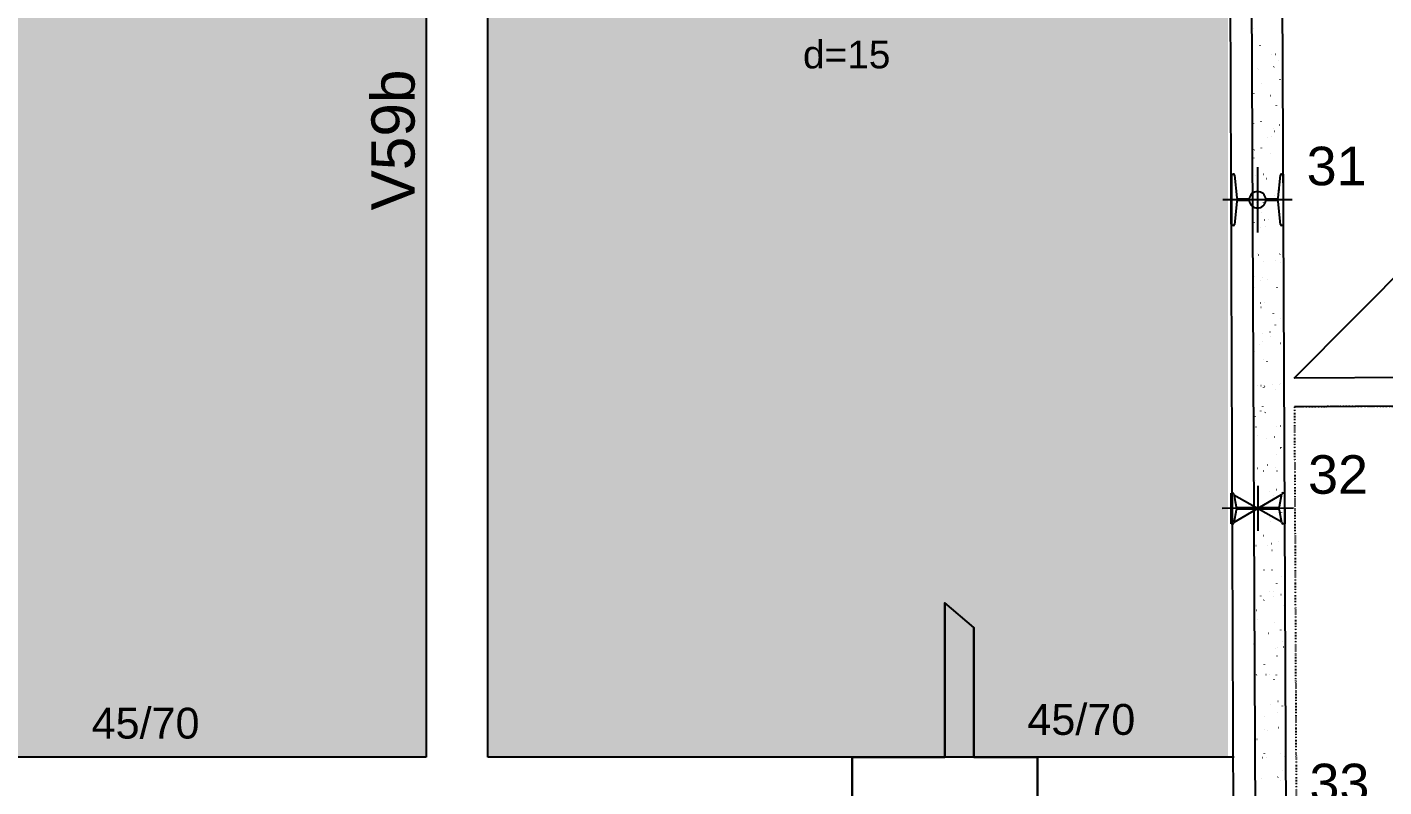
# Model space of a CAD drawing. Header units: millimetres. Extents: x 2609 to 8562, y 1432 to 7136.
# Drawn here: x 6940 to 7599, y 5529 to 5898 of the extents above; entities that cross this region are included whole.
import ezdxf

# ---------------------------------------------------------------- set-up
doc = ezdxf.new("R2010")
doc.units = ezdxf.units.MM
doc.linetypes.add('ESTILO_TQS_0003', pattern=[1.5, 0.5, -0.4, 0.1, -0.5])
for name, color, linetype in [('1', 4, 'Continuous'), ('11', 22, 'Continuous'), ('13', 76, 'Continuous'), ('130', 24, 'Continuous'), ('18', 9, 'Continuous'), ('19', 5, 'Continuous'), ('24', 5, 'ESTILO_TQS_0003'), ('30', 15, 'Continuous'), ('49', 20, 'Continuous'), ('51', 6, 'Continuous'), ('52', 21, 'Continuous'), ('8', 5, 'Continuous')]:
    doc.layers.add(name, color=color, linetype=linetype)
doc.styles.get("Standard").update_dxf_attribs({"font": 'arial.ttf'})

# ---------------------------------------------------------------- blocks, each defined once
blk = doc.blocks.new('_H9EFD498501-004')
for p, q in [((3959.02253, 4179.102235), (3959.02253, 4179.102235)), ((3959.02253, 4179.102235), (3959.02253, 4179.102235)), ((3959.02253, 4179.102235), (3959.02253, 4179.102235)), ((3959.725692, 4180.018613), (3959.771349, 4180.078115)), ((3959.05175, 4172.606478), (3959.05175, 4172.606478)), ((3959.05175, 4172.606478), (3959.05175, 4172.606478)), ((3959.05175, 4172.606478), (3959.05175, 4172.606478)), ((3959.075433, 4167.341511), (3959.075433, 4167.341511)), ((3959.075433, 4167.341511), (3959.075433, 4167.341511)), ((3959.075433, 4167.341511), (3959.075433, 4167.341511)), ((3963.18875, 4172.060116), (3963.198539, 4172.134474)), ((3968.655269, 4167.759776), (3968.730198, 4167.763047)), ((3970.528484, 4167.841562), (3970.603413, 4167.844833)), ((3959.109677, 4159.728762), (3959.109677, 4159.728762)), ((3961.700751, 4160.757645), (3961.710541, 4160.832003)), ((3962.530772, 4160.487201), (3962.603994, 4160.503433)), ((3969.899828, 4161.652116), (3969.945485, 4161.711618)), ((3972.296826, 4164.775945), (3972.342483, 4164.835447)), ((3963.644805, 4153.500411), (3963.690462, 4153.559912)), ((3972.861276, 4155.490846), (3972.871065, 4155.565204)), ((3959.163961, 4147.660862), (3959.163961, 4147.660862)), ((3959.163961, 4147.660862), (3959.163961, 4147.660862)), ((3959.163961, 4147.660862), (3959.163961, 4147.660862)), ((3959.165848, 4147.241324), (3959.165848, 4147.241324)), ((3959.167604, 4146.851046), (3959.167604, 4146.851046)), ((3959.167604, 4146.851046), (3959.167604, 4146.851046)), ((3959.225548, 4146.863892), (3959.29877, 4146.880125)), ((3959.240668, 4147.244591), (3959.315597, 4147.247862)), ((3959.900922, 4148.621288), (3959.946579, 4148.680789)), ((3960.109963, 4148.67441), (3960.119753, 4148.748769)), ((3968.082245, 4147.630622), (3968.157173, 4147.633894)), ((3959.190807, 4141.692725), (3959.190807, 4141.692725)), ((3959.190807, 4141.692725), (3959.190807, 4141.692725)), ((3971.197067, 4142.849924), (3971.206856, 4142.924282)), ((3959.225531, 4133.973331), (3959.225531, 4133.973331)), ((3959.225531, 4133.973331), (3959.225531, 4133.973331)), ((3959.225531, 4133.973331), (3959.225531, 4133.973331)), ((3959.947546, 4134.133398), (3960.020768, 4134.149631)), ((3963.608656, 4134.945046), (3963.681878, 4134.961279)), ((3972.472056, 4133.378619), (3972.517713, 4133.438121)), ((3959.256264, 4127.141137), (3959.256264, 4127.141137)), ((3959.256264, 4127.141137), (3959.256264, 4127.141137)), ((3959.256264, 4127.141137), (3959.256264, 4127.141137)), ((3966.909792, 4127.475297), (3966.98472, 4127.478569)), ((3968.783007, 4127.557083), (3968.857936, 4127.560355)), ((3969.709068, 4131.547452), (3969.718858, 4131.621811)), ((3970.075058, 4130.254791), (3970.120715, 4130.314292)), ((3959.283458, 4121.095615), (3959.283458, 4121.095615)), ((3959.283458, 4121.095615), (3959.283458, 4121.095615)), ((3960.303432, 4121.321738), (3960.376655, 4121.337971)), ((3963.820034, 4122.103085), (3963.865691, 4122.162587)), ((3959.305392, 4116.219488), (3959.305392, 4116.219488)), ((3959.305392, 4116.219488), (3959.305392, 4116.219488)), ((3959.305392, 4116.219488), (3959.305392, 4116.219488)), ((3960.076152, 4117.223962), (3960.121809, 4117.283464)), ((3968.11828, 4119.464218), (3968.12807, 4119.538576)), ((3959.341385, 4108.2179), (3959.341385, 4108.2179)), ((3959.341385, 4108.2179), (3959.341385, 4108.2179)), ((3959.341385, 4108.2179), (3959.341385, 4108.2179)), ((3959.346679, 4107.04095), (3959.346679, 4107.04095)), ((3959.346679, 4107.04095), (3959.346679, 4107.04095)), ((3961.02543, 4108.591244), (3961.098652, 4108.607477)), ((3964.68654, 4109.402892), (3964.759762, 4109.419125)), ((3966.336768, 4107.346144), (3966.411696, 4107.349415)), ((3966.454071, 4106.823296), (3966.463861, 4106.897654)), ((3972.647286, 4101.981294), (3972.692943, 4102.040795)), ((3959.399312, 4095.340184), (3959.399312, 4095.340184)), ((3959.399312, 4095.340184), (3959.399312, 4095.340184)), ((3961.381316, 4095.779584), (3961.454539, 4095.795817)), ((3964.966073, 4095.520825), (3964.975862, 4095.595183)), ((3970.250288, 4098.857465), (3970.295945, 4098.916966)), ((3959.437094, 4086.940763), (3959.437094, 4086.940763)), ((3959.437094, 4086.940763), (3959.437094, 4086.940763)), ((3959.437094, 4086.940763), (3959.437094, 4086.940763)), ((3963.995264, 4090.705759), (3964.040921, 4090.765261)), ((3965.164315, 4087.190819), (3965.239243, 4087.19409)), ((3967.03753, 4087.272605), (3967.112459, 4087.275876)), ((3959.446823, 4084.778115), (3959.446823, 4084.778115)), ((3959.446823, 4084.778115), (3959.446823, 4084.778115)), ((3959.446823, 4084.778115), (3959.446823, 4084.778115)), ((3959.457239, 4082.462469), (3959.457239, 4082.462469)), ((3959.457239, 4082.462469), (3959.457239, 4082.462469)), ((3959.457239, 4082.462469), (3959.457239, 4082.462469)), ((3960.251381, 4085.826636), (3960.297039, 4085.886138)), ((3962.103314, 4083.049089), (3962.176536, 4083.065322)), ((3963.375285, 4083.43759), (3963.385074, 4083.511949)), ((3965.764424, 4083.860738), (3965.837646, 4083.876971)), ((3974.462388, 4077.613104), (3974.472178, 4077.687462)), ((3959.515166, 4069.584753), (3959.515166, 4069.584753)), ((3959.515166, 4069.584753), (3959.515166, 4069.584753)), ((3961.711076, 4070.796668), (3961.720865, 4070.871027)), ((3962.459201, 4070.23743), (3962.532423, 4070.253663)), ((3964.591291, 4067.061665), (3964.666219, 4067.064937)), ((3970.425518, 4067.460139), (3970.471175, 4067.519641)), ((3972.822516, 4070.583968), (3972.868173, 4070.64347)), ((3959.52751, 4066.840576), (3959.52751, 4066.840576)), ((3959.52751, 4066.840576), (3959.52751, 4066.840576)), ((3972.97439, 4066.310632), (3972.984179, 4066.384991)), ((3959.573093, 4056.707037), (3959.573093, 4056.707037)), ((3959.573093, 4056.707037), (3959.573093, 4056.707037)), ((3959.573093, 4056.707037), (3959.573093, 4056.707037)), ((3959.582445, 4054.628108), (3959.582445, 4054.628108)), ((3959.582445, 4054.628108), (3959.582445, 4054.628108)), ((3959.582445, 4054.628108), (3959.582445, 4054.628108)), ((3960.223077, 4059.494197), (3960.232867, 4059.568555)), ((3960.426611, 4054.429311), (3960.472268, 4054.488812)), ((3963.181198, 4057.506935), (3963.25442, 4057.523168)), ((3964.170494, 4059.308434), (3964.216151, 4059.367935)), ((3966.842308, 4058.318584), (3966.91553, 4058.334817)), ((3971.383602, 4054.227398), (3971.393391, 4054.301756)), ((3959.588253, 4053.336742), (3959.588253, 4053.336742)), ((3959.588253, 4053.336742), (3959.588253, 4053.336742)), ((3959.588253, 4053.336742), (3959.588253, 4053.336742)), ((3974.13363, 4047.374158), (3974.208559, 4047.377429)), ((3959.617925, 4046.740389), (3959.617925, 4046.740389)), ((3959.617925, 4046.740389), (3959.617925, 4046.740389)), ((3959.617925, 4046.740389), (3959.617925, 4046.740389)), ((3959.63102, 4043.829322), (3959.63102, 4043.829322)), ((3959.63102, 4043.829322), (3959.63102, 4043.829322)), ((3963.418838, 4046.90634), (3963.493766, 4046.909611)), ((3963.537085, 4044.695276), (3963.610307, 4044.711509)), ((3965.292053, 4046.988126), (3965.366982, 4046.991398)), ((3969.719393, 4041.586476), (3969.729182, 4041.660834)), ((3970.600748, 4036.062814), (3970.646405, 4036.122315)), ((3972.997746, 4039.186642), (3973.043403, 4039.246144)), ((3959.688947, 4030.951606), (3959.688947, 4030.951606)), ((3959.688947, 4030.951606), (3959.688947, 4030.951606)), ((3959.688947, 4030.951606), (3959.688947, 4030.951606)), ((3964.259082, 4031.964781), (3964.332305, 4031.981014)), ((3964.345724, 4027.911108), (3964.391381, 4027.97061)), ((3967.920192, 4032.776429), (3967.993415, 4032.792662)), ((3968.231394, 4030.284005), (3968.241184, 4030.358363)), ((3959.708341, 4026.640202), (3959.708341, 4026.640202)), ((3959.708341, 4026.640202), (3959.708341, 4026.640202)), ((3959.729684, 4021.895368), (3959.729684, 4021.895368)), ((3959.729684, 4021.895368), (3959.729684, 4021.895368)), ((3959.729684, 4021.895368), (3959.729684, 4021.895368)), ((3960.601841, 4023.031985), (3960.647498, 4023.091487)), ((3962.845814, 4026.777187), (3962.920742, 4026.780458)), ((3972.961177, 4027.218833), (3973.036106, 4027.222104)), ((3959.746874, 4018.073891), (3959.746874, 4018.073891)), ((3959.746874, 4018.073891), (3959.746874, 4018.073891)), ((3964.614969, 4019.153121), (3964.688191, 4019.169354)), ((3966.640606, 4018.20077), (3966.650396, 4018.275129)), ((3973.172976, 4007.789317), (3973.218633, 4007.848818)), ((3959.798756, 4006.540014), (3959.798756, 4006.540014)), ((3959.798756, 4006.540014), (3959.798756, 4006.540014)), ((3959.798756, 4006.540014), (3959.798756, 4006.540014)), ((3959.804801, 4005.196175), (3959.804801, 4005.196175)), ((3959.804801, 4005.196175), (3959.804801, 4005.196175)), ((3959.804801, 4005.196175), (3959.804801, 4005.196175)), ((3961.673361, 4006.621861), (3961.748289, 4006.625133)), ((3963.546576, 4006.703648), (3963.621505, 4006.706919)), ((3964.976397, 4005.559848), (3964.986187, 4005.634207)), ((3965.336967, 4006.422627), (3965.410189, 4006.43886)), ((3968.998077, 4007.234275), (3969.071299, 4007.250508)), ((3970.775977, 4004.665488), (3970.821635, 4004.72499)), ((3972.388153, 4007.089679), (3972.463082, 4007.092951)), ((3964.520954, 3996.513783), (3964.566611, 3996.573284)), ((3959.862728, 3992.31846), (3959.862728, 3992.31846)), ((3959.862728, 3992.31846), (3959.862728, 3992.31846)), ((3959.871115, 3990.453995), (3959.871115, 3990.453995)), ((3959.871115, 3990.453995), (3959.871115, 3990.453995)), ((3959.871115, 3990.453995), (3959.871115, 3990.453995)), ((3960.777071, 3991.634659), (3960.822728, 3991.694161)), ((3963.488399, 3994.257377), (3963.498188, 3994.331735)), ((3965.692853, 3993.610967), (3965.766075, 3993.6272)), ((3974.648923, 3988.990578), (3974.658713, 3989.064936)), ((3959.889172, 3986.439827), (3959.889172, 3986.439827)), ((3959.889172, 3986.439827), (3959.889172, 3986.439827)), ((3961.100337, 3986.492708), (3961.175265, 3986.495979)), ((3961.897611, 3982.174143), (3961.9074, 3982.248501)), ((3970.075961, 3981.692121), (3970.149183, 3981.708354)), ((3971.2157, 3986.934354), (3971.290629, 3986.937626)), ((3973.088915, 3987.016141), (3973.163844, 3987.019412)), ((3959.920655, 3979.440744), (3959.920655, 3979.440744)), ((3959.920655, 3979.440744), (3959.920655, 3979.440744)), ((3959.920655, 3979.440744), (3959.920655, 3979.440744)), ((3966.414851, 3980.880472), (3966.488073, 3980.896705)), ((3972.984715, 3976.349656), (3972.994504, 3976.424014)), ((3973.348205, 3976.391991), (3973.393862, 3976.451493)), ((3960.233402, 3969.533221), (3960.243191, 3969.607579)), ((3966.770737, 3968.068813), (3966.843959, 3968.085046)), ((3970.951207, 3973.268162), (3970.996864, 3973.327664)), ((3959.974082, 3967.563491), (3959.974082, 3967.563491)), ((3959.978582, 3966.563028), (3959.978582, 3966.563028)), ((3959.978582, 3966.563028), (3959.978582, 3966.563028)), ((3959.979587, 3966.33964), (3960.002812, 3966.340654)), ((3961.801099, 3966.419169), (3961.876028, 3966.422441)), ((3964.696184, 3965.116457), (3964.741841, 3965.175958)), ((3970.642676, 3966.805201), (3970.717605, 3966.808472)), ((3971.496716, 3965.047185), (3971.506505, 3965.121543)), ((3960.012546, 3959.012622), (3960.012546, 3959.012622)), ((3960.012546, 3959.012622), (3960.012546, 3959.012622)), ((3960.012546, 3959.012622), (3960.012546, 3959.012622)), ((3960.952301, 3960.237334), (3960.997958, 3960.296835)), ((3967.492735, 3955.338318), (3967.565957, 3955.354551)), ((3971.153845, 3956.149967), (3971.227067, 3956.1662)), ((3960.03651, 3953.685313), (3960.03651, 3953.685313)), ((3960.03651, 3953.685313), (3960.03651, 3953.685313)), ((3960.03651, 3953.685313), (3960.03651, 3953.685313)), ((3969.905928, 3952.96395), (3969.915717, 3953.038309)), ((3960.070003, 3946.239453), (3960.070003, 3946.239453)), ((3960.070003, 3946.239453), (3960.070003, 3946.239453)), ((3960.070003, 3946.239453), (3960.070003, 3946.239453)), ((3967.848621, 3942.526659), (3967.921844, 3942.542892)), ((3969.470223, 3946.649876), (3969.545152, 3946.653147)), ((3971.126437, 3941.870837), (3971.172094, 3941.930338)), ((3971.343438, 3946.731662), (3971.418367, 3946.734934)), ((3973.523435, 3944.994666), (3973.569092, 3945.054167)), ((3960.094437, 3940.807597), (3960.094437, 3940.807597)), ((3960.094437, 3940.807597), (3960.094437, 3940.807597)), ((3968.241719, 3940.323028), (3968.251508, 3940.397387)), ((3961.127531, 3928.840008), (3961.173188, 3928.89951)), ((3964.871413, 3933.719131), (3964.917071, 3933.778633)), ((3966.75372, 3929.020557), (3966.76351, 3929.094915)), ((3968.570619, 3929.796164), (3968.643841, 3929.812397)), ((3972.231729, 3930.607813), (3972.304951, 3930.624046)), ((3960.152364, 3927.929882), (3960.152364, 3927.929882)), ((3960.152364, 3927.929882), (3960.152364, 3927.929882)), ((3960.152364, 3927.929882), (3960.152364, 3927.929882)), ((3960.153977, 3927.571248), (3960.153977, 3927.571248)), ((3960.153977, 3927.571248), (3960.153977, 3927.571248)), ((3960.153977, 3927.571248), (3960.153977, 3927.571248)), ((3960.160418, 3926.139266), (3960.160418, 3926.139266)), ((3960.160418, 3926.139266), (3960.160418, 3926.139266)), ((3968.897199, 3926.520722), (3968.972127, 3926.523994)), ((3965.162932, 3916.937323), (3965.172722, 3917.011681)), ((3968.926506, 3916.984505), (3968.999728, 3917.000738)), ((3960.210291, 3915.052166), (3960.210291, 3915.052166)), ((3960.210291, 3915.052166), (3960.210291, 3915.052166)), ((3971.301667, 3910.473511), (3971.347324, 3910.533013)), ((3973.698665, 3913.59734), (3973.744322, 3913.656841)), ((3960.250834, 3906.039079), (3960.250834, 3906.039079)), ((3960.250834, 3906.039079), (3960.250834, 3906.039079)), ((3960.250834, 3906.039079), (3960.250834, 3906.039079)), ((3960.268218, 3902.174451), (3960.268218, 3902.174451)), ((3960.268218, 3902.174451), (3960.268218, 3902.174451)), ((3960.268218, 3902.174451), (3960.268218, 3902.174451)), ((3963.498724, 3904.296401), (3963.508513, 3904.370759)), ((3965.046643, 3902.321806), (3965.0923, 3902.381307)), ((3967.724746, 3906.365397), (3967.799675, 3906.368669)), ((3969.597961, 3906.447184), (3969.67289, 3906.450455)), ((3969.648503, 3904.25401), (3969.721725, 3904.270243)), ((3973.309613, 3905.065658), (3973.382835, 3905.081891)), ((3960.295408, 3896.129875), (3960.295408, 3896.129875)), ((3960.295408, 3896.129875), (3960.295408, 3896.129875)), ((3960.295408, 3896.129875), (3960.295408, 3896.129875)), ((3961.30276, 3897.442683), (3961.348418, 3897.502184)), ((3974.762038, 3899.810365), (3974.771827, 3899.884723)), ((3960.326145, 3889.296735), (3960.326145, 3889.296735)), ((3960.326145, 3889.296735), (3960.326145, 3889.296735)), ((3962.010725, 3892.993929), (3962.020514, 3893.068288)), ((3970.00439, 3891.44235), (3970.077612, 3891.458583)), ((3960.341249, 3885.938892), (3960.341249, 3885.938892)), ((3960.341249, 3885.938892), (3960.341249, 3885.938892)), ((3967.151722, 3886.236244), (3967.22665, 3886.239515)), ((3973.17125, 3887.72713), (3973.181039, 3887.801489)), ((3960.36572, 3880.498874), (3960.36572, 3880.498874)), ((3960.36572, 3880.498874), (3960.36572, 3880.498874)), ((3960.384072, 3876.41902), (3960.384072, 3876.41902)), ((3960.384072, 3876.41902), (3960.384072, 3876.41902)), ((3960.384072, 3876.41902), (3960.384072, 3876.41902)), ((3960.419937, 3880.910695), (3960.429726, 3880.985053)), ((3970.726387, 3878.711856), (3970.79961, 3878.728089)), ((3971.476897, 3879.076186), (3971.522554, 3879.135687)), ((3973.873895, 3882.200014), (3973.919552, 3882.259516)), ((3974.387497, 3879.523504), (3974.46072, 3879.539737)), ((3965.221873, 3870.92448), (3965.26753, 3870.983981)), ((3971.507041, 3875.086208), (3971.51683, 3875.160567)), ((3960.431665, 3865.838705), (3960.431665, 3865.838705)), ((3960.431665, 3865.838705), (3960.431665, 3865.838705)), ((3960.431665, 3865.838705), (3960.431665, 3865.838705)), ((3960.436839, 3864.688502), (3960.436839, 3864.688502)), ((3960.436839, 3864.688502), (3960.436839, 3864.688502)), ((3960.436839, 3864.688502), (3960.436839, 3864.688502)), ((3960.441999, 3863.541304), (3960.441999, 3863.541304)), ((3960.441999, 3863.541304), (3960.441999, 3863.541304)), ((3961.47799, 3866.045357), (3961.523647, 3866.104858)), ((3965.979269, 3866.080919), (3966.054197, 3866.08419)), ((3967.852484, 3866.162705), (3967.927413, 3866.165977)), ((3970.019042, 3863.783737), (3970.028831, 3863.858095)), ((3971.082274, 3865.900196), (3971.155496, 3865.916429)), ((3960.499926, 3850.663588), (3960.499926, 3850.663588)), ((3960.499926, 3850.663588), (3960.499926, 3850.663588)), ((3960.499926, 3850.663588), (3960.499926, 3850.663588)), ((3968.428254, 3851.700503), (3968.438043, 3851.774861)), ((3971.804271, 3853.169701), (3971.877494, 3853.185934)), ((3974.049125, 3850.802689), (3974.094782, 3850.86219)), ((3975.465381, 3853.98135), (3975.485157, 3853.985734)), ((3960.52208, 3845.738518), (3960.52208, 3845.738518)), ((3960.52208, 3845.738518), (3960.52208, 3845.738518)), ((3965.406245, 3845.951765), (3965.481173, 3845.955037)), ((3971.652127, 3847.67886), (3971.697784, 3847.738361)), ((3960.557853, 3837.785873), (3960.557853, 3837.785873)), ((3960.557853, 3837.785873), (3960.557853, 3837.785873)), ((3965.397103, 3839.527154), (3965.44276, 3839.586656)), ((3966.764045, 3839.059581), (3966.773835, 3839.133939)), ((3972.160158, 3840.358042), (3972.23338, 3840.374275)), ((3960.578269, 3833.247128), (3960.578269, 3833.247128)), ((3960.578269, 3833.247128), (3960.578269, 3833.247128)), ((3960.578269, 3833.247128), (3960.578269, 3833.247128)), ((3961.65322, 3834.648031), (3961.698877, 3834.707533)), ((3960.612496, 3825.638331), (3960.612496, 3825.638331)), ((3960.612496, 3825.638331), (3960.612496, 3825.638331)), ((3960.612496, 3825.638331), (3960.612496, 3825.638331)), ((3960.61578, 3824.908157), (3960.61578, 3824.908157)), ((3960.61578, 3824.908157), (3960.61578, 3824.908157)), ((3960.61578, 3824.908157), (3960.61578, 3824.908157)), ((3964.233792, 3825.79644), (3964.30872, 3825.799712)), ((3965.276046, 3827.757109), (3965.285836, 3827.831468)), ((3966.107007, 3825.878227), (3966.181936, 3825.881498)), ((3972.882156, 3827.627547), (3972.955378, 3827.64378)), ((3974.948584, 3826.264258), (3975.023513, 3826.26753)), ((3974.224355, 3819.405363), (3974.270012, 3819.464865)), ((3960.673707, 3812.030442), (3960.673707, 3812.030442)), ((3960.673707, 3812.030442), (3960.673707, 3812.030442)), ((3963.685259, 3815.673875), (3963.695048, 3815.748233)), ((3971.827356, 3816.281534), (3971.873014, 3816.341036)), ((3973.238042, 3814.815888), (3973.311264, 3814.832121))]:
    blk.add_line(p, q)

msp = doc.modelspace()

# ---------------------------------------------------------------- linework, layer by layer
at = {"layer": '1'}
for p, q in [((7529.26, 4771.65), (7523.68, 6235.4)), ((8562.42, 5732.3), (7555.96, 5727.61)), ((8562.49, 5718.3), (7556.02, 5713.61))]:
    msp.add_line(p, q, dxfattribs=at)
for points in [[(7134.18, 6235.4), (7134.18, 5543.31)], [(7164.18, 5543.31), (7164.18, 6235.4)], [(7134.18, 5543.31), (6642.68, 5543.31)], [(7526.79, 5543.31), (7164.18, 5543.31)]]:
    msp.add_lwpolyline(points, dxfattribs=at)
at = {"layer": '130'}
for points in [[(7134.18, 5543.31), (6642.68, 5543.31), (6642.68, 6235.4)], [(7134.18, 5543.31), (6642.68, 6235.4), (7134.18, 6235.09)], [(7134.18, 5543.31), (7134.18, 6235.09), (7134.18, 5543.31)], [(7164.18, 5543.31), (7164.18, 6235.4), (7523.68, 6235.4)], [(7164.18, 5543.31), (7523.68, 6235.4), (7523.7, 5543.31)], [(7164.18, 5543.31), (7523.7, 5543.31), (7164.18, 5543.31)]]:
    msp.add_solid(points, dxfattribs=at)
at = {"layer": '18'}
for p, q in [((7386.2, 5543.31), (7386.2, 5618.31)), ((7400.2, 5606.31), (7400.2, 5543.31)), ((7341.2, 5498.31), (7341.2, 5543.31)), ((7341.2, 5543.31), (7386.2, 5543.31)), ((7400.2, 5543.31), (7431.2, 5543.31)), ((7431.2, 5543.31), (7431.2, 5498.31))]:
    msp.add_line(p, q, dxfattribs=at)
at = {"layer": '19'}
msp.add_line((7555.96, 5727.61), (8541.75, 6720.56), dxfattribs=at)
at = {"layer": '24'}
for p, q in [((8562.49, 5718.3), (7556.02, 5713.61)), ((7556.02, 5713.61), (7573.18, 1899.47))]:
    msp.add_line(p, q, dxfattribs=at)
at = {"layer": '30'}
msp.add_lwpolyline([(7386.2, 5433.31), (7400.2, 5445.31), (7400.2, 5498.31), (7431.2, 5498.31), (7431.2, 5543.31), (7400.2, 5543.31), (7400.2, 5606.31), (7386.2, 5618.31), (7386.2, 5543.31), (7341.2, 5543.31), (7341.2, 5498.31), (7386.2, 5498.31), (7386.2, 5433.31)], dxfattribs=at)
at = {"layer": '49'}
for p, q in [((7533.68, 6235.38), (7545.66, 3571.72)), ((7548.68, 6235.38), (7568.16, 1904.45))]:
    msp.add_line(p, q, dxfattribs=at)
at = {"layer": '51'}
for p, q in [((7525.57, 5801.79), (7525.57, 5826.79)), ((7525.57, 5826.79), (7526.33, 5826.79)), ((7538.07, 5830.2), (7538.07, 5798.38)), ((7549.82, 5826.79), (7550.57, 5826.79)), ((7550.57, 5826.79), (7550.57, 5801.79)), ((7526.93, 5826.31), (7528, 5815.17)), ((7548.14, 5815.17), (7549.21, 5826.31)), ((7554.92, 5814.29), (7521.22, 5814.29)), ((7528.61, 5814.69), (7534.09, 5814.69)), ((7534.09, 5813.9), (7528.61, 5813.9)), ((7542.05, 5814.69), (7547.54, 5814.69)), ((7547.54, 5813.9), (7542.05, 5813.9)), ((7528, 5813.42), (7526.93, 5802.27)), ((7549.21, 5802.27), (7548.14, 5813.42)), ((7526.33, 5801.79), (7525.57, 5801.79)), ((7550.57, 5801.79), (7549.82, 5801.79)), ((7525.21, 5671.67), (7525.97, 5671.68)), ((7525.28, 5656.68), (7525.21, 5671.67)), ((7526.58, 5671.2), (7527.67, 5665.06)), ((7526.64, 5670.82), (7549.85, 5657.64)), ((7526.7, 5657.54), (7549.79, 5670.93)), ((7538.2, 5675.14), (7538.3, 5653.32)), ((7548.82, 5665.16), (7549.85, 5671.3)), ((7550.46, 5671.79), (7551.21, 5671.79)), ((7551.21, 5671.79), (7551.28, 5656.79)), ((7555.6, 5664.31), (7520.9, 5664.16)), ((7527.68, 5663.31), (7526.64, 5657.16)), ((7528.28, 5664.58), (7548.21, 5664.67)), ((7548.21, 5663.88), (7528.28, 5663.8)), ((7549.92, 5657.27), (7548.82, 5663.4)), ((7526.03, 5656.68), (7525.28, 5656.68)), ((7551.28, 5656.79), (7550.53, 5656.79))]:
    msp.add_line(p, q, dxfattribs=at)
for centre, radius, start, end in [((7526.33, 5826.17), 0.625, 13.13877, 90), ((7549.82, 5826.17), 0.625, 90, 166.86123), ((7528.61, 5815.31), 0.625, 193.13885, 270.105), ((7528.61, 5813.27), 0.625, 90, 166.86123), ((7538.07, 5814.29), 4, 5.64414, 174.35586), ((7538.07, 5814.29), 4, 185.64414, 354.35586), ((7547.54, 5815.31), 0.625, 270, 346.86123), ((7547.54, 5813.27), 0.625, 13.13877, 90), ((7526.33, 5802.42), 0.625, 270, 346.86123), ((7549.82, 5802.42), 0.625, 193.13877, 270), ((7525.97, 5671.05), 0.625, 13.3965, 90.25773), ((7550.46, 5671.16), 0.625, 90.25773, 167.11895), ((7528.28, 5665.21), 0.625, 193.39658, 270.36272), ((7528.29, 5663.17), 0.625, 90.25773, 167.11895), ((7548.21, 5665.3), 0.625, 270.25773, 347.11895), ((7548.22, 5663.26), 0.625, 13.3965, 90.25773), ((7526.03, 5657.3), 0.625, 270.25773, 347.11895), ((7550.52, 5657.41), 0.625, 193.3965, 270.25773)]:
    msp.add_arc(centre, radius, start, end, dxfattribs=at)

# ---------------------------------------------------------------- block references
at = {"layer": '19'}
msp.add_blockref('_H9EFD498501-004', (3576.18, 1717.31), dxfattribs=at)

# ---------------------------------------------------------------- texts
at = {"layer": '11'}
for p in [(7426.28, 5554.1), (6971.66, 5552.29)]:
    msp.add_text('45/70', height=15, dxfattribs=at).set_placement(p)
at = {"layer": '13'}
msp.add_text('d=15', height=13.5, dxfattribs=at).set_placement((7317.26, 5878.18))
at = {"layer": '52'}
for s, p in [('31', (7561.96, 5821.33)), ('32', (7562.63, 5671.33)), ('33', (7563.31, 5521.33))]:
    msp.add_text(s, height=18.75, dxfattribs=at).set_placement(p)
at = {"layer": '8'}
msp.add_text('V59b', height=21, rotation=90, dxfattribs=at).set_placement((7128.59, 5809.1))

doc.saveas('drawing.dxf')
